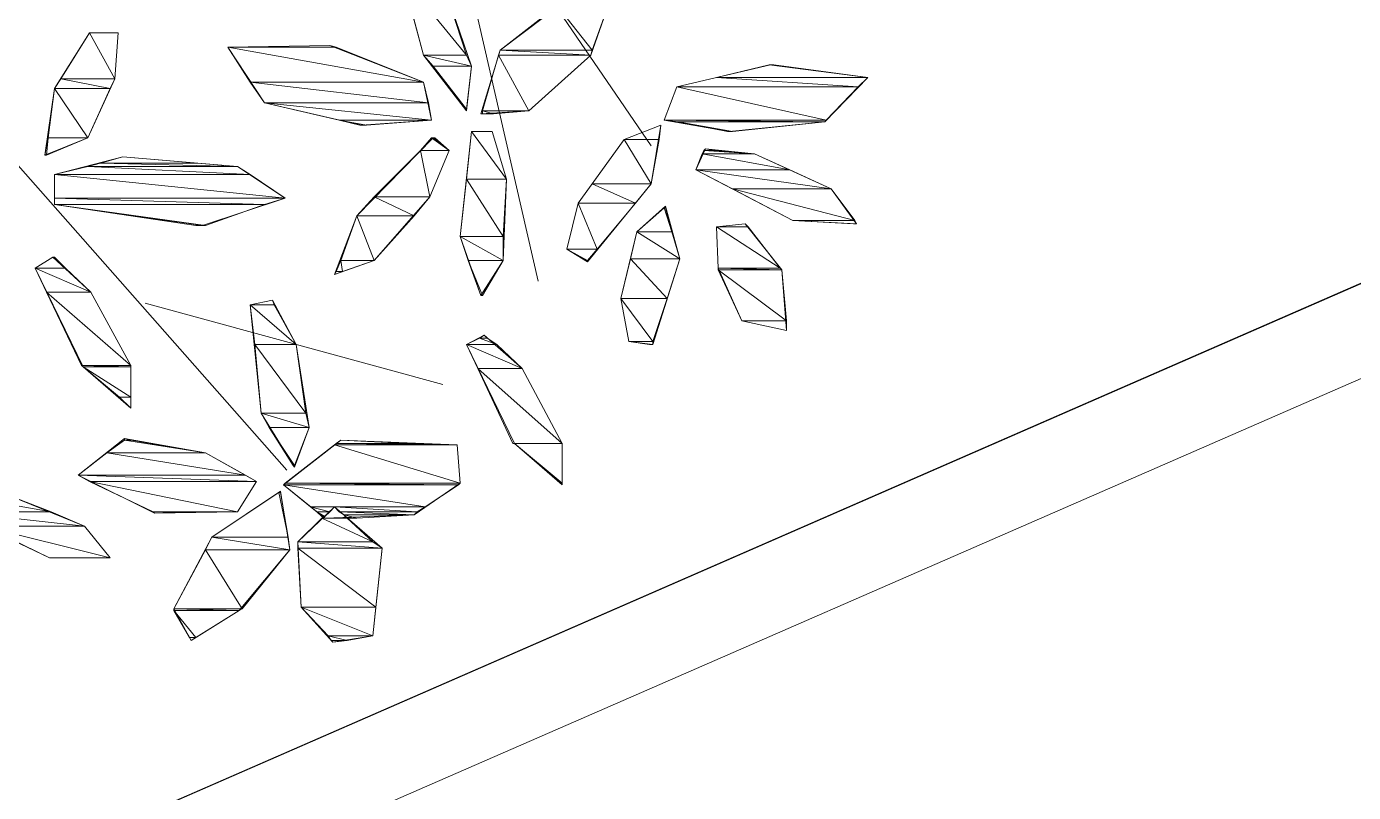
# Model space of a CAD drawing. Header units: metres. Extents: x 349703 to 349913, y 9282546 to 9282694.
# Drawn here: x 349796.022 to 349797.546, y 9282598.168 to 9282599.048 of the extents above; entities that cross this region are included whole.
import ezdxf

# ---------------------------------------------------------------- set-up
doc = ezdxf.new("R2010")
doc.units = ezdxf.units.M
doc.header["$LTSCALE"] = 0.25
doc.layers.add('ARQ-FONDO', color=253, linetype='CONTINUOUS', lineweight=9)

# ---------------------------------------------------------------- blocks, each defined once
blk = doc.blocks.new('vereda2298')
at = {"layer": 'ARQ-FONDO', "lineweight": 0, "elevation": -261.841}
blk.add_lwpolyline([(349787.408, 9282415.0755), (349787.408, 9282413.0763), (349804.4009, 9282413.0763), (349811.8987, 9282413.0763), (349815.0902, 9282414.4697), (349819.6382, 9282416.4553), (349820.7335, 9282416.9335), (349826.638, 9282418.69), (349831.4957, 9282418.0535), (349831.4957, 9282419.8419), (349819.9887, 9282419.8419), (349819.7017, 9282419.7565), (349808.98, 9282415.0755), (349787.408, 9282415.0761)], dxfattribs=at)
at = {"layer": 'ARQ-FONDO', "elevation": -261.841}
blk.add_lwpolyline([(349811.4086, 9282416.1358), (349811.4086, 9282413.0763), (349811.8987, 9282413.0763), (349813.4086, 9282413.7355), (349813.4087, 9282417.009), (349811.4086, 9282416.1358)], dxfattribs=at)
blk.add_lwpolyline([(349811.5086, 9282416.0704), (349811.5086, 9282413.1763), (349811.8778, 9282413.1763), (349813.3086, 9282413.801), (349813.3087, 9282416.8562)], close=True, dxfattribs=at)
blk = doc.blocks.new('ARBOL 1')
at = {"layer": 'ARQ-FONDO', "linetype": 'Continuous', "lineweight": -2}
for p, q in [((348215.2299, 9282663.7395), (348215.9043, 9282662.7525)), ((348215.6576, 9282663.1053), (348215.7746, 9282662.5972)), ((348214.932, 9282663.0084), (348215.4858, 9282662.3797)), ((348215.643, 9282662.8567), (348215.6064, 9282662.9919)), ((348215.6631, 9282662.9463), (348215.6978, 9282662.8439)), ((348215.7307, 9282662.8622), (348215.8294, 9282662.9371)), ((348215.855, 9282662.9134), (348215.8349, 9282662.8567)), ((348215.2592, 9282662.8823), (348215.219, 9282662.8183)), ((348215.2921, 9282662.8823), (348215.2592, 9282662.8823)), ((348215.2884, 9282662.8293), (348215.2921, 9282662.8823)), ((348215.5352, 9282662.8677), (348215.4182, 9282662.8658)), ((348215.4182, 9282662.8658), (348215.4602, 9282662.8019)), ((348215.643, 9282662.8256), (348215.5352, 9282662.8677)), ((348215.7088, 9282662.7891), (348215.7307, 9282662.8622)), ((348215.6923, 9282662.7927), (348215.643, 9282662.8567)), ((348215.8349, 9282662.8567), (348215.7636, 9282662.7927)), ((348215.6978, 9282662.8439), (348215.6923, 9282662.7927)), ((348215.9336, 9282662.8201), (348216.0414, 9282662.8457)), ((348216.0414, 9282662.8457), (348216.1529, 9282662.8311)), ((348215.219, 9282662.8183), (348215.208, 9282662.7416)), ((348215.2573, 9282662.7617), (348215.2884, 9282662.8293)), ((348215.6521, 9282662.7818), (348215.643, 9282662.8256)), ((348215.919, 9282662.7818), (348215.9336, 9282662.8201)), ((348216.1529, 9282662.8311), (348216.1036, 9282662.7799)), ((348215.4602, 9282662.8019), (348215.5717, 9282662.7763)), ((348215.7636, 9282662.7927), (348215.7088, 9282662.7891)), ((348215.5717, 9282662.7763), (348215.6521, 9282662.7818)), ((348215.8733, 9282662.7598), (348215.9153, 9282662.7763)), ((348215.9153, 9282662.7763), (348215.9043, 9282662.7087)), ((348215.9939, 9282662.769), (348215.919, 9282662.7818)), ((348216.1036, 9282662.7799), (348215.9939, 9282662.769)), ((348215.208, 9282662.7416), (348215.2573, 9282662.7617)), ((348215.5662, 9282662.6721), (348215.654, 9282662.7617)), ((348215.654, 9282662.7617), (348215.6722, 9282662.747)), ((348215.685, 9282662.6483), (348215.6978, 9282662.769)), ((348215.6978, 9282662.769), (348215.7216, 9282662.769)), ((348215.7216, 9282662.769), (348215.738, 9282662.7141)), ((348215.8203, 9282662.6867), (348215.8733, 9282662.7598)), ((348215.6722, 9282662.747), (348215.6503, 9282662.694)), ((348215.9555, 9282662.7251), (348215.9665, 9282662.7489)), ((348215.9665, 9282662.7489), (348216.0231, 9282662.7434)), ((348216.0231, 9282662.7434), (348216.1109, 9282662.7032)), ((348215.219, 9282662.7196), (348215.2976, 9282662.7397)), ((348215.2976, 9282662.7397), (348215.4291, 9282662.7288)), ((348215.4291, 9282662.7288), (348215.484, 9282662.6922)), ((348216.067, 9282662.6666), (348215.9555, 9282662.7251)), ((348215.219, 9282662.6849), (348215.219, 9282662.7196)), ((348215.738, 9282662.7141), (348215.7344, 9282662.6209)), ((348215.9043, 9282662.7087), (348215.8312, 9282662.6191)), ((348216.1109, 9282662.7032), (348216.1401, 9282662.663)), ((348215.3889, 9282662.6611), (348215.219, 9282662.6849)), ((348215.484, 9282662.6922), (348215.3889, 9282662.6611)), ((348215.6503, 9282662.694), (348215.5863, 9282662.6209)), ((348215.8075, 9282662.6337), (348215.8203, 9282662.6867)), ((348215.8879, 9282662.6538), (348215.9208, 9282662.6831)), ((348215.9208, 9282662.6831), (348215.9372, 9282662.6228)), ((348215.5406, 9282662.6045), (348215.5662, 9282662.6721)), ((348216.1401, 9282662.663), (348216.067, 9282662.6666)), ((348215.8696, 9282662.5771), (348215.8879, 9282662.6538)), ((348215.9793, 9282662.6593), (348216.0122, 9282662.663)), ((348215.9811, 9282662.6118), (348215.9793, 9282662.6593)), ((348216.0122, 9282662.663), (348216.0542, 9282662.61)), ((348215.7088, 9282662.5807), (348215.685, 9282662.6483)), ((348215.8312, 9282662.6191), (348215.8075, 9282662.6337)), ((348215.197, 9282662.6118), (348215.2171, 9282662.6246)), ((348215.2171, 9282662.6246), (348215.261, 9282662.5844)), ((348215.5863, 9282662.6209), (348215.5406, 9282662.6045)), ((348215.7344, 9282662.6209), (348215.7088, 9282662.5807)), ((348215.9372, 9282662.6228), (348215.9062, 9282662.5241)), ((348215.2519, 9282662.4985), (348215.197, 9282662.6118)), ((348216.0085, 9282662.5515), (348215.9811, 9282662.6118)), ((348216.0542, 9282662.61), (348216.0597, 9282662.5405)), ((348215.261, 9282662.5844), (348215.3067, 9282662.5003)), ((348215.4438, 9282662.5698), (348215.4694, 9282662.5752)), ((348215.4694, 9282662.5752), (348215.4968, 9282662.5241)), ((348215.8788, 9282662.5277), (348215.8696, 9282662.5771)), ((348215.3231, 9282662.5716), (348215.6649, 9282662.4784)), ((348215.4566, 9282662.4455), (348215.4438, 9282662.5698)), ((348216.0597, 9282662.5405), (348216.0085, 9282662.5515)), ((348215.6923, 9282662.5241), (348215.7124, 9282662.535)), ((348215.7124, 9282662.535), (348215.7563, 9282662.4966)), ((348215.9062, 9282662.5241), (348215.8788, 9282662.5277)), ((348215.4968, 9282662.5241), (348215.5114, 9282662.429)), ((348215.7472, 9282662.4107), (348215.6923, 9282662.5241)), ((348215.3067, 9282662.451), (348215.2519, 9282662.4985)), ((348215.3067, 9282662.5003), (348215.3067, 9282662.451)), ((348215.7563, 9282662.4966), (348215.802, 9282662.4107)), ((348215.4949, 9282662.3833), (348215.4566, 9282662.4455)), ((348215.5114, 9282662.429), (348215.4949, 9282662.3833)), ((348215.2464, 9282662.3742), (348215.2994, 9282662.4162)), ((348215.2994, 9282662.4162), (348215.3926, 9282662.3998)), ((348215.4822, 9282662.3632), (348215.5479, 9282662.4144)), ((348215.5479, 9282662.4144), (348215.6814, 9282662.4089)), ((348215.6814, 9282662.4089), (348215.685, 9282662.3651)), ((348215.802, 9282662.3632), (348215.7472, 9282662.4107)), ((348215.802, 9282662.4107), (348215.802, 9282662.3632)), ((348215.3926, 9282662.3998), (348215.4511, 9282662.3669)), ((348215.3341, 9282662.3303), (348215.2464, 9282662.3742)), ((348215.4511, 9282662.3669), (348215.4291, 9282662.3322)), ((348215.5297, 9282662.3248), (348215.4822, 9282662.3632)), ((348215.685, 9282662.3651), (348215.632, 9282662.3285)), ((348215.1678, 9282662.3504), (348215.2537, 9282662.3157)), ((348215.3999, 9282662.3029), (348215.4785, 9282662.3559)), ((348215.4785, 9282662.3559), (348215.4895, 9282662.2883)), ((348215.2135, 9282662.2792), (348215.1038, 9282662.3322)), ((348215.4291, 9282662.3322), (348215.3341, 9282662.3303)), ((348215.4986, 9282662.2974), (348215.5406, 9282662.3376)), ((348215.632, 9282662.3285), (348215.5297, 9282662.3248)), ((348215.5406, 9282662.3376), (348215.5955, 9282662.2901)), ((348215.2537, 9282662.3157), (348215.2829, 9282662.2792)), ((348215.356, 9282662.2207), (348215.3999, 9282662.3029)), ((348215.4895, 9282662.2883), (348215.431, 9282662.2188)), ((348215.5023, 9282662.2225), (348215.4986, 9282662.2974)), ((348215.5955, 9282662.2901), (348215.5845, 9282662.1896)), ((348215.2829, 9282662.2792), (348215.2135, 9282662.2792)), ((348215.5388, 9282662.1823), (348215.5023, 9282662.2225)), ((348215.3761, 9282662.1841), (348215.356, 9282662.2207)), ((348215.431, 9282662.2188), (348215.3761, 9282662.1841)), ((348215.5845, 9282662.1896), (348215.5388, 9282662.1823))]:
    blk.add_line(p, q, dxfattribs=at)
for points in [[(348215.6631, 9282662.9463), (348215.6192, 9282662.9463), (348215.6923, 9282662.8567)], [(348215.6192, 9282662.9463), (348215.6923, 9282662.8567), (348215.643, 9282662.8567)], [(348215.7965, 9282662.9134), (348215.8367, 9282662.8622), (348215.7307, 9282662.8622)], [(348215.855, 9282662.9134), (348215.7965, 9282662.9134), (348215.8367, 9282662.8622)], [(348215.2592, 9282662.8823), (348215.2884, 9282662.8293), (348215.2263, 9282662.8293)], [(348215.2921, 9282662.8823), (348215.2592, 9282662.8823), (348215.2592, 9282662.8823)], [(348215.2921, 9282662.8823), (348215.2592, 9282662.8823), (348215.2884, 9282662.8293)], [(348215.5352, 9282662.8677), (348215.5425, 9282662.8658), (348215.4182, 9282662.8658)], [(348215.5425, 9282662.8658), (348215.4182, 9282662.8658), (348215.643, 9282662.8256)], [(348215.4182, 9282662.8658), (348215.643, 9282662.8256), (348215.4438, 9282662.8256)], [(348215.7307, 9282662.8622), (348215.8349, 9282662.8567), (348215.7289, 9282662.8567)], [(348215.8367, 9282662.8622), (348215.7307, 9282662.8622), (348215.8349, 9282662.8567)], [(348215.6923, 9282662.8567), (348215.643, 9282662.8567), (348215.6978, 9282662.8439)], [(348215.643, 9282662.8567), (348215.6978, 9282662.8439), (348215.654, 9282662.8439)], [(348215.7289, 9282662.8567), (348215.7636, 9282662.7927), (348215.7106, 9282662.7927)], [(348215.8349, 9282662.8567), (348215.7289, 9282662.8567), (348215.7636, 9282662.7927)], [(348215.654, 9282662.8439), (348215.6905, 9282662.7946), (348215.6923, 9282662.7946)], [(348215.654, 9282662.8439), (348215.6978, 9282662.8439), (348215.6923, 9282662.7946)], [(348216.0396, 9282662.8457), (348216.1529, 9282662.8311), (348215.9793, 9282662.8311)], [(348216.0414, 9282662.8457), (348216.0451, 9282662.8457), (348216.0396, 9282662.8457)], [(348216.0451, 9282662.8457), (348216.0396, 9282662.8457), (348216.1529, 9282662.8311)], [(348215.219, 9282662.8183), (348215.2573, 9282662.7617), (348215.2117, 9282662.7617)], [(348215.2263, 9282662.8293), (348215.2829, 9282662.8183), (348215.219, 9282662.8183)], [(348215.2829, 9282662.8183), (348215.219, 9282662.8183), (348215.2573, 9282662.7617)], [(348215.2884, 9282662.8293), (348215.2263, 9282662.8293), (348215.2829, 9282662.8183)], [(348215.643, 9282662.8256), (348215.4438, 9282662.8256), (348215.6485, 9282662.8019)], [(348215.4438, 9282662.8256), (348215.6485, 9282662.8019), (348215.4602, 9282662.8019)], [(348215.9336, 9282662.8201), (348216.1054, 9282662.7818), (348215.919, 9282662.7818)], [(348215.9793, 9282662.8311), (348216.1419, 9282662.8201), (348215.9336, 9282662.8201)], [(348216.1419, 9282662.8201), (348215.9336, 9282662.8201), (348216.1054, 9282662.7818)], [(348216.1529, 9282662.8311), (348215.9793, 9282662.8311), (348216.1419, 9282662.8201)], [(348215.6485, 9282662.8019), (348215.4602, 9282662.8019), (348215.6521, 9282662.7818)], [(348215.4602, 9282662.8019), (348215.6521, 9282662.7818), (348215.5461, 9282662.7818)], [(348215.6905, 9282662.7946), (348215.6923, 9282662.7946), (348215.6923, 9282662.7927)], [(348215.7106, 9282662.7891), (348215.7234, 9282662.7891), (348215.7088, 9282662.7891)], [(348215.7106, 9282662.7927), (348215.7106, 9282662.7891), (348215.7234, 9282662.7891)], [(348215.7106, 9282662.7927), (348215.7636, 9282662.7927), (348215.7234, 9282662.7891)], [(348215.6521, 9282662.7818), (348215.5461, 9282662.7818), (348215.5772, 9282662.7763)], [(348215.5461, 9282662.7818), (348215.5772, 9282662.7763), (348215.5699, 9282662.7763)], [(348215.5699, 9282662.7763), (348215.5772, 9282662.7763), (348215.5717, 9282662.7763)], [(348215.9153, 9282662.7763), (348215.9135, 9282662.7598), (348215.8733, 9282662.7598)], [(348215.9135, 9282662.7598), (348215.9153, 9282662.7763)], [(348215.9153, 9282662.7763), (348215.9153, 9282662.7763)], [(348216.1054, 9282662.7818), (348215.919, 9282662.7818), (348216.1036, 9282662.7799)], [(348215.919, 9282662.7818), (348216.1036, 9282662.7799), (348215.9354, 9282662.7799)], [(348215.9354, 9282662.7799), (348215.9921, 9282662.769), (348215.9976, 9282662.769)], [(348215.9354, 9282662.7799), (348216.1036, 9282662.7799), (348215.9976, 9282662.769)], [(348215.2098, 9282662.7416), (348215.208, 9282662.7416), (348215.2117, 9282662.7617)], [(348215.2117, 9282662.7617), (348215.2573, 9282662.7617), (348215.2098, 9282662.7416)], [(348215.6521, 9282662.7617), (348215.6722, 9282662.747), (348215.6393, 9282662.747)], [(348215.654, 9282662.7617), (348215.6558, 9282662.7617), (348215.6521, 9282662.7617)], [(348215.6558, 9282662.7617), (348215.6521, 9282662.7617), (348215.6722, 9282662.747)], [(348215.6978, 9282662.769), (348215.738, 9282662.7141), (348215.6923, 9282662.7141)], [(348215.7216, 9282662.769), (348215.6978, 9282662.769), (348215.6978, 9282662.769)], [(348215.7216, 9282662.769), (348215.6978, 9282662.769), (348215.738, 9282662.7141)], [(348215.8733, 9282662.7598), (348215.9043, 9282662.7087), (348215.8367, 9282662.7087)], [(348215.9135, 9282662.7598), (348215.8733, 9282662.7598), (348215.9043, 9282662.7087)], [(348215.9921, 9282662.769), (348215.9976, 9282662.769), (348215.9939, 9282662.769)], [(348215.2098, 9282662.7416), (348215.2098, 9282662.7416), (348215.208, 9282662.7416)], [(348215.6393, 9282662.747), (348215.6503, 9282662.694), (348215.5863, 9282662.694)], [(348215.6722, 9282662.747), (348215.6393, 9282662.747), (348215.6503, 9282662.694)], [(348215.9628, 9282662.7434), (348216.0634, 9282662.7251), (348215.9555, 9282662.7251)], [(348215.9647, 9282662.747), (348216.0231, 9282662.7434), (348215.9628, 9282662.7434)], [(348216.0231, 9282662.7434), (348215.9628, 9282662.7434), (348216.0634, 9282662.7251)], [(348215.9665, 9282662.7489), (348215.9775, 9282662.747), (348215.9647, 9282662.747)], [(348215.9775, 9282662.747), (348215.9647, 9282662.747), (348216.0231, 9282662.7434)], [(348215.2573, 9282662.7288), (348215.4438, 9282662.7196), (348215.219, 9282662.7196)], [(348215.272, 9282662.7324), (348215.4291, 9282662.7288), (348215.2573, 9282662.7288)], [(348215.4291, 9282662.7288), (348215.2573, 9282662.7288), (348215.4438, 9282662.7196)], [(348215.2976, 9282662.7397), (348215.3835, 9282662.7324), (348215.272, 9282662.7324)], [(348215.3835, 9282662.7324), (348215.272, 9282662.7324), (348215.4291, 9282662.7288)], [(348216.0634, 9282662.7251), (348215.9555, 9282662.7251), (348216.1109, 9282662.7032)], [(348215.9555, 9282662.7251), (348216.1109, 9282662.7032), (348215.9976, 9282662.7032)], [(348215.4438, 9282662.7196), (348215.219, 9282662.7196), (348215.484, 9282662.6922)], [(348215.219, 9282662.7196), (348215.484, 9282662.6922), (348215.219, 9282662.6922)], [(348215.6923, 9282662.7141), (348215.7344, 9282662.6483), (348215.685, 9282662.6483)], [(348215.738, 9282662.7141), (348215.6923, 9282662.7141), (348215.7344, 9282662.6483)], [(348215.8367, 9282662.7087), (348215.8861, 9282662.6867), (348215.8203, 9282662.6867)], [(348215.9043, 9282662.7087), (348215.8367, 9282662.7087), (348215.8861, 9282662.6867)], [(348216.1109, 9282662.7032), (348215.9976, 9282662.7032), (348216.1383, 9282662.6666)], [(348215.9976, 9282662.7032), (348216.1383, 9282662.6666), (348216.067, 9282662.6666)], [(348215.484, 9282662.6922), (348215.219, 9282662.6922), (348215.4602, 9282662.6849)], [(348215.219, 9282662.6922), (348215.4602, 9282662.6849), (348215.219, 9282662.6849)], [(348215.219, 9282662.6849), (348215.3816, 9282662.6611), (348215.3926, 9282662.6611)], [(348215.219, 9282662.6849), (348215.4602, 9282662.6849), (348215.3926, 9282662.6611)], [(348215.5863, 9282662.694), (348215.632, 9282662.6721), (348215.5662, 9282662.6721)], [(348215.6503, 9282662.694), (348215.5863, 9282662.694), (348215.632, 9282662.6721)], [(348215.8203, 9282662.6867), (348215.8422, 9282662.6337), (348215.8075, 9282662.6337)], [(348215.8861, 9282662.6867), (348215.8203, 9282662.6867), (348215.8422, 9282662.6337)], [(348215.919, 9282662.6812), (348215.9281, 9282662.6538), (348215.8879, 9282662.6538)], [(348215.9208, 9282662.6831), (348215.9208, 9282662.6812), (348215.919, 9282662.6812)], [(348215.9208, 9282662.6812), (348215.919, 9282662.6812), (348215.9281, 9282662.6538)], [(348215.5662, 9282662.6721), (348215.5863, 9282662.6209), (348215.5479, 9282662.6209)], [(348215.632, 9282662.6721), (348215.5662, 9282662.6721), (348215.5863, 9282662.6209)], [(348216.1401, 9282662.663), (348216.1365, 9282662.663), (348216.067, 9282662.6666)], [(348216.067, 9282662.6666), (348216.1383, 9282662.6666), (348216.1401, 9282662.663)], [(348215.3816, 9282662.6611), (348215.3926, 9282662.6611), (348215.3889, 9282662.6611)], [(348215.8879, 9282662.6538), (348215.9372, 9282662.6228), (348215.8806, 9282662.6228)], [(348215.9281, 9282662.6538), (348215.8879, 9282662.6538), (348215.9372, 9282662.6228)], [(348216.0122, 9282662.663), (348216.0158, 9282662.6593), (348215.9793, 9282662.6593)], [(348216.0158, 9282662.6593), (348215.9793, 9282662.6593), (348216.0524, 9282662.6118)], [(348215.9793, 9282662.6593), (348216.0524, 9282662.6118), (348215.9811, 9282662.6118)], [(348216.0122, 9282662.663), (348216.0122, 9282662.663)], [(348216.0158, 9282662.6593), (348216.0122, 9282662.663)], [(348216.1401, 9282662.663), (348216.1401, 9282662.663), (348216.1365, 9282662.663)], [(348215.7344, 9282662.6483), (348215.685, 9282662.6483), (348215.7344, 9282662.6209)], [(348215.685, 9282662.6483), (348215.7344, 9282662.6209), (348215.6942, 9282662.6209)], [(348215.8075, 9282662.6337), (348215.8294, 9282662.6209), (348215.8312, 9282662.6209)], [(348215.8075, 9282662.6337), (348215.8422, 9282662.6337), (348215.8312, 9282662.6209)], [(348215.2171, 9282662.6246), (348215.2318, 9282662.6118), (348215.197, 9282662.6118)], [(348215.2171, 9282662.6246), (348215.219, 9282662.6246), (348215.219, 9282662.6246)], [(348215.219, 9282662.6246), (348215.2171, 9282662.6246), (348215.2318, 9282662.6118)], [(348215.5479, 9282662.6209), (348215.5425, 9282662.6081), (348215.5498, 9282662.6081)], [(348215.5479, 9282662.6209), (348215.5863, 9282662.6209), (348215.5498, 9282662.6081)], [(348215.7106, 9282662.5807), (348215.7088, 9282662.5807), (348215.6942, 9282662.6209)], [(348215.6942, 9282662.6209), (348215.7344, 9282662.6209), (348215.7106, 9282662.5807)], [(348215.8294, 9282662.6209), (348215.8312, 9282662.6209), (348215.8312, 9282662.6191)], [(348215.8806, 9282662.6228), (348215.9226, 9282662.5771), (348215.8696, 9282662.5771)], [(348215.9372, 9282662.6228), (348215.8806, 9282662.6228), (348215.9226, 9282662.5771)], [(348215.2318, 9282662.6118), (348215.197, 9282662.6118), (348215.261, 9282662.5844)], [(348215.197, 9282662.6118), (348215.261, 9282662.5844), (348215.2098, 9282662.5844)], [(348215.5425, 9282662.6081), (348215.5498, 9282662.6081), (348215.5406, 9282662.6045)], [(348216.0524, 9282662.6118), (348215.9811, 9282662.6118), (348216.0542, 9282662.61)], [(348215.9811, 9282662.6118), (348216.0542, 9282662.61), (348215.9811, 9282662.61)], [(348215.9811, 9282662.61), (348216.0085, 9282662.5515), (348216.0597, 9282662.5515)], [(348215.9811, 9282662.61), (348216.0542, 9282662.61), (348216.0597, 9282662.5515)], [(348215.261, 9282662.5844), (348215.2098, 9282662.5844), (348215.3067, 9282662.5003)], [(348215.2098, 9282662.5844), (348215.3067, 9282662.5003), (348215.25, 9282662.5003)], [(348215.4694, 9282662.5752), (348215.4712, 9282662.5698), (348215.4438, 9282662.5698)], [(348215.4694, 9282662.5752), (348215.4694, 9282662.5752)], [(348215.4712, 9282662.5698), (348215.4694, 9282662.5752)], [(348215.7106, 9282662.5807), (348215.7106, 9282662.5807), (348215.7088, 9282662.5807)], [(348215.9226, 9282662.5771), (348215.8696, 9282662.5771), (348215.9062, 9282662.5277)], [(348215.8696, 9282662.5771), (348215.9062, 9282662.5277), (348215.8788, 9282662.5277)], [(348215.4712, 9282662.5698), (348215.4438, 9282662.5698), (348215.4968, 9282662.5241)], [(348215.4438, 9282662.5698), (348215.4968, 9282662.5241), (348215.4493, 9282662.5241)], [(348216.0085, 9282662.5515), (348216.0597, 9282662.5515), (348216.0597, 9282662.5405)], [(348215.707, 9282662.5314), (348215.7271, 9282662.5241), (348215.6923, 9282662.5241)], [(348215.7124, 9282662.535), (348215.7161, 9282662.5314), (348215.707, 9282662.5314)], [(348215.7161, 9282662.5314), (348215.707, 9282662.5314), (348215.7271, 9282662.5241)], [(348215.9062, 9282662.5241), (348215.9025, 9282662.5241), (348215.8788, 9282662.5277)], [(348215.8788, 9282662.5277), (348215.9062, 9282662.5277), (348215.9062, 9282662.5241)], [(348215.4968, 9282662.5241), (348215.4493, 9282662.5241), (348215.5077, 9282662.4455)], [(348215.4493, 9282662.5241), (348215.5077, 9282662.4455), (348215.4566, 9282662.4455)], [(348215.7271, 9282662.5241), (348215.6923, 9282662.5241), (348215.7563, 9282662.4966)], [(348215.6923, 9282662.5241), (348215.7563, 9282662.4966), (348215.7051, 9282662.4966)], [(348215.9062, 9282662.5241), (348215.9062, 9282662.5241), (348215.9025, 9282662.5241)], [(348215.3067, 9282662.5003), (348215.25, 9282662.5003), (348215.3067, 9282662.4985)], [(348215.25, 9282662.5003), (348215.3067, 9282662.4985), (348215.2519, 9282662.4985)], [(348215.2519, 9282662.4985), (348215.2939, 9282662.4637), (348215.3067, 9282662.4637)], [(348215.2519, 9282662.4985), (348215.3067, 9282662.4985), (348215.3067, 9282662.4637)], [(348215.7563, 9282662.4966), (348215.7051, 9282662.4966), (348215.802, 9282662.4107)], [(348215.7051, 9282662.4966), (348215.802, 9282662.4107), (348215.7453, 9282662.4107)], [(348215.2939, 9282662.4637), (348215.3067, 9282662.4637), (348215.3067, 9282662.451)], [(348215.5077, 9282662.4455), (348215.4566, 9282662.4455), (348215.5114, 9282662.429)], [(348215.4566, 9282662.4455), (348215.5114, 9282662.429), (348215.4657, 9282662.429)], [(348215.4657, 9282662.429), (348215.4931, 9282662.3852), (348215.4949, 9282662.3852)], [(348215.4657, 9282662.429), (348215.5114, 9282662.429), (348215.4949, 9282662.3852)], [(348215.2994, 9282662.4144), (348215.3926, 9282662.3998), (348215.2793, 9282662.3998)], [(348215.2994, 9282662.4162), (348215.3067, 9282662.4144), (348215.2994, 9282662.4144)], [(348215.3067, 9282662.4144), (348215.2994, 9282662.4144), (348215.3926, 9282662.3998)], [(348215.5406, 9282662.4089), (348215.685, 9282662.3651), (348215.484, 9282662.3651)], [(348215.5425, 9282662.4107), (348215.6814, 9282662.4089), (348215.5406, 9282662.4089)], [(348215.6814, 9282662.4089), (348215.5406, 9282662.4089), (348215.685, 9282662.3651)], [(348215.5479, 9282662.4144), (348215.6247, 9282662.4107), (348215.5425, 9282662.4107)], [(348215.6247, 9282662.4107), (348215.5425, 9282662.4107), (348215.6814, 9282662.4089)], [(348215.802, 9282662.4107), (348215.7453, 9282662.4107), (348215.7472, 9282662.4107)], [(348215.7453, 9282662.4107), (348215.802, 9282662.4107), (348215.802, 9282662.4107)], [(348215.7472, 9282662.4107), (348215.8002, 9282662.3651), (348215.802, 9282662.3651)], [(348215.7472, 9282662.4107), (348215.802, 9282662.4107), (348215.802, 9282662.3651)], [(348215.2793, 9282662.3998), (348215.4383, 9282662.3742), (348215.2464, 9282662.3742)], [(348215.3926, 9282662.3998), (348215.2793, 9282662.3998), (348215.4383, 9282662.3742)], [(348215.4383, 9282662.3742), (348215.2464, 9282662.3742), (348215.4511, 9282662.3669)], [(348215.2464, 9282662.3742), (348215.4511, 9282662.3669), (348215.2592, 9282662.3669)], [(348215.4931, 9282662.3852), (348215.4949, 9282662.3852), (348215.4949, 9282662.3833)], [(348215.4511, 9282662.3669), (348215.2592, 9282662.3669), (348215.4291, 9282662.3322)], [(348215.2592, 9282662.3669), (348215.4291, 9282662.3322), (348215.3323, 9282662.3322)], [(348215.484, 9282662.3651), (348215.6832, 9282662.3632), (348215.4822, 9282662.3632)], [(348215.6832, 9282662.3632), (348215.4822, 9282662.3632), (348215.6448, 9282662.3376)], [(348215.4822, 9282662.3632), (348215.6448, 9282662.3376), (348215.5132, 9282662.3376)], [(348215.685, 9282662.3651), (348215.484, 9282662.3651), (348215.6832, 9282662.3632)], [(348215.8002, 9282662.3651), (348215.802, 9282662.3651), (348215.802, 9282662.3632)], [(348215.1111, 9282662.3504), (348215.2153, 9282662.3322), (348215.1038, 9282662.3322)], [(348215.1678, 9282662.3504), (348215.1111, 9282662.3504), (348215.2153, 9282662.3322)], [(348215.4767, 9282662.3541), (348215.4876, 9282662.3029), (348215.3999, 9282662.3029)], [(348215.4785, 9282662.3559), (348215.4785, 9282662.3541), (348215.4767, 9282662.3541)], [(348215.4785, 9282662.3541), (348215.4767, 9282662.3541), (348215.4876, 9282662.3029)], [(348215.2153, 9282662.3322), (348215.1038, 9282662.3322), (348215.2537, 9282662.3157)], [(348215.1038, 9282662.3322), (348215.2537, 9282662.3157), (348215.1367, 9282662.3157)], [(348215.4291, 9282662.3322), (348215.3725, 9282662.3322), (348215.3323, 9282662.3322)], [(348215.3725, 9282662.3322), (348215.3323, 9282662.3322)], [(348215.3323, 9282662.3322), (348215.3725, 9282662.3322), (348215.3341, 9282662.3303)], [(348215.5406, 9282662.3376), (348215.5132, 9282662.3376), (348215.5352, 9282662.3322)], [(348215.5132, 9282662.3376), (348215.5352, 9282662.3322), (348215.5205, 9282662.3322)], [(348215.5205, 9282662.3322), (348215.526, 9282662.3267), (348215.5297, 9282662.3267)], [(348215.5205, 9282662.3322), (348215.5352, 9282662.3322), (348215.5297, 9282662.3267)], [(348215.6448, 9282662.3376), (348215.5406, 9282662.3376), (348215.6357, 9282662.3322)], [(348215.5406, 9282662.3376), (348215.6357, 9282662.3322), (348215.5461, 9282662.3322)], [(348215.6357, 9282662.3322), (348215.5461, 9282662.3322), (348215.632, 9282662.3285)], [(348215.5461, 9282662.3322), (348215.632, 9282662.3285), (348215.5516, 9282662.3285)], [(348215.5516, 9282662.3285), (348215.5534, 9282662.3248), (348215.5662, 9282662.3248)], [(348215.5516, 9282662.3285), (348215.632, 9282662.3285), (348215.5662, 9282662.3248)], [(348215.2829, 9282662.2792), (348215.2135, 9282662.2792), (348215.1367, 9282662.3157)], [(348215.1367, 9282662.3157), (348215.2537, 9282662.3157), (348215.2829, 9282662.2792)], [(348215.526, 9282662.3248), (348215.5845, 9282662.2974), (348215.4986, 9282662.2974)], [(348215.526, 9282662.3267), (348215.5297, 9282662.3267), (348215.5278, 9282662.3248)], [(348215.5278, 9282662.3248), (348215.5297, 9282662.3248), (348215.526, 9282662.3248)], [(348215.5553, 9282662.3248), (348215.526, 9282662.3248), (348215.5845, 9282662.2974)], [(348215.5278, 9282662.3248), (348215.5278, 9282662.3248)], [(348215.5297, 9282662.3248), (348215.5278, 9282662.3248)], [(348215.5352, 9282662.3248), (348215.5553, 9282662.3248), (348215.5297, 9282662.3248)], [(348215.5553, 9282662.3248), (348215.5352, 9282662.3248), (348215.5352, 9282662.3248)], [(348215.5553, 9282662.3248), (348215.5352, 9282662.3248)], [(348215.5534, 9282662.3248), (348215.5662, 9282662.3248), (348215.5553, 9282662.3248)], [(348215.3999, 9282662.3029), (348215.4895, 9282662.2883), (348215.3926, 9282662.2883)], [(348215.4876, 9282662.3029), (348215.3999, 9282662.3029), (348215.4895, 9282662.2883)], [(348215.3926, 9282662.2883), (348215.4346, 9282662.2207), (348215.356, 9282662.2207)], [(348215.4895, 9282662.2883), (348215.3926, 9282662.2883), (348215.4346, 9282662.2207)], [(348215.5845, 9282662.2974), (348215.4986, 9282662.2974), (348215.5955, 9282662.2901)], [(348215.4986, 9282662.2974), (348215.5955, 9282662.2901), (348215.4986, 9282662.2901)], [(348215.5955, 9282662.2901), (348215.4986, 9282662.2901), (348215.5882, 9282662.2225)], [(348215.4986, 9282662.2901), (348215.5882, 9282662.2225), (348215.5023, 9282662.2225)], [(348215.2829, 9282662.2792), (348215.2829, 9282662.2792), (348215.2135, 9282662.2792)], [(348215.5882, 9282662.2225), (348215.5023, 9282662.2225), (348215.5845, 9282662.1896)], [(348215.5023, 9282662.2225), (348215.5845, 9282662.1896), (348215.5333, 9282662.1896)], [(348215.4346, 9282662.2207), (348215.356, 9282662.2207), (348215.431, 9282662.2188)], [(348215.356, 9282662.2207), (348215.431, 9282662.2188), (348215.356, 9282662.2188)], [(348215.356, 9282662.2188), (348215.3743, 9282662.1878), (348215.3816, 9282662.1878)], [(348215.356, 9282662.2188), (348215.431, 9282662.2188), (348215.3816, 9282662.1878)], [(348215.3743, 9282662.1878), (348215.3816, 9282662.1878), (348215.3761, 9282662.1841)], [(348215.5333, 9282662.1896), (348215.537, 9282662.1841), (348215.5553, 9282662.1841)], [(348215.5333, 9282662.1896), (348215.5845, 9282662.1896), (348215.5553, 9282662.1841)], [(348215.537, 9282662.1841), (348215.5553, 9282662.1841), (348215.5388, 9282662.1823)]]:
    blk.add_lwpolyline(points, close=True, dxfattribs=at)

msp = doc.modelspace()

# ---------------------------------------------------------------- linework, layer by layer
at = {"layer": 'ARQ-FONDO', "flags": 128}
msp.add_lwpolyline([(349771.9426, 9282596.9893), (349771.9426, 9282594.9901), (349788.9356, 9282594.9901), (349796.4333, 9282594.9901), (349799.6248, 9282596.3835), (349804.1729, 9282598.3691), (349805.2681, 9282598.8473), (349811.1727, 9282600.6037), (349816.0304, 9282599.9672), (349816.0304, 9282601.7556), (349804.5234, 9282601.7556), (349804.2364, 9282601.6703), (349793.5147, 9282596.9893), (349771.9426, 9282596.9899)], dxfattribs=at)
at = {"layer": 'ARQ-FONDO', "elevation": 261.841, "flags": 128}
msp.add_lwpolyline([(349804.523, 9282601.7555), (349804.2364, 9282601.6703), (349788.9356, 9282594.9901)], dxfattribs=at)

# ---------------------------------------------------------------- block references
at = {"layer": 'ARQ-FONDO'}
for name, p in [('vereda2298', (-15.4653, 181.9132, 261.841)), ('ARBOL 1', (1580.8352, -63.8417))]:
    msp.add_blockref(name, p, dxfattribs=at)

doc.saveas('drawing.dxf')
